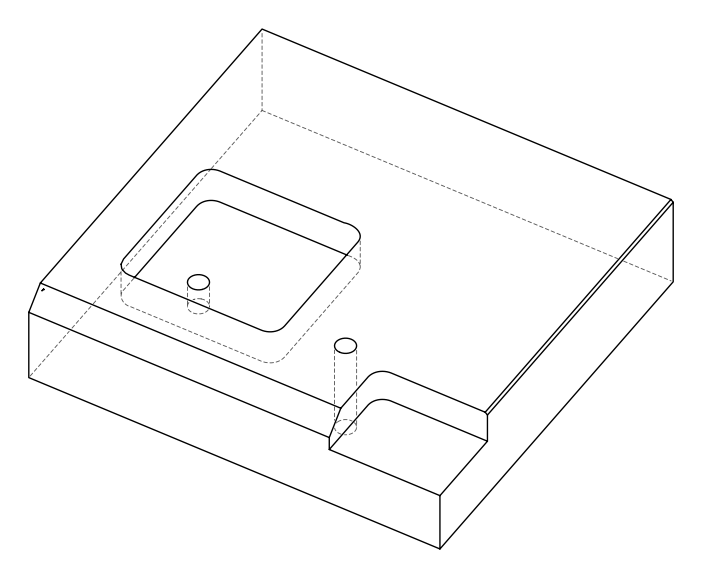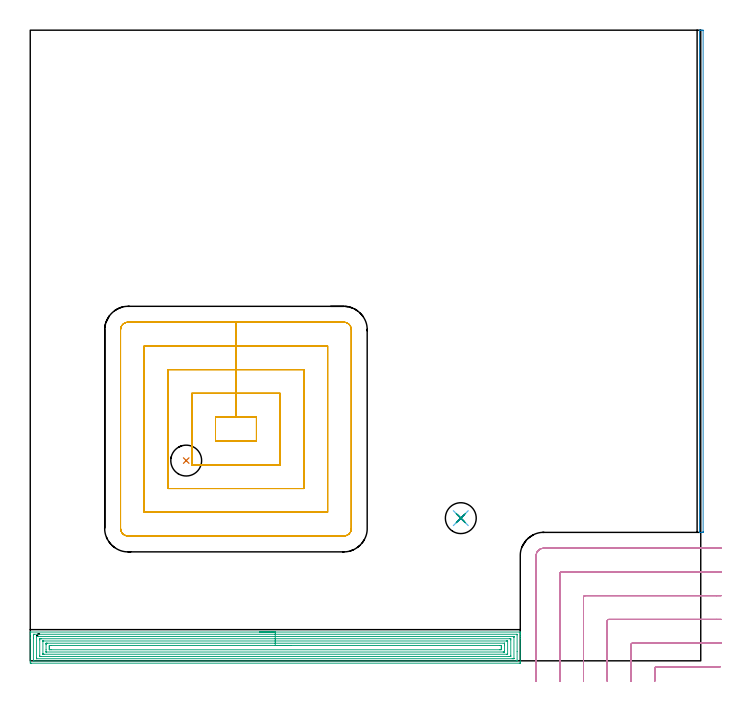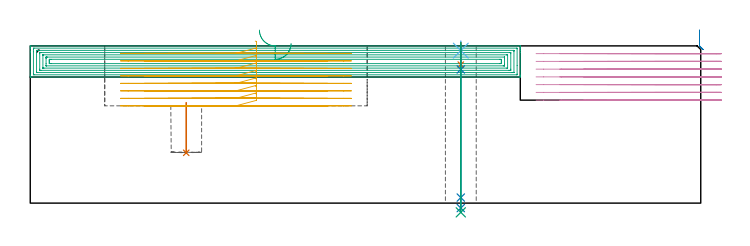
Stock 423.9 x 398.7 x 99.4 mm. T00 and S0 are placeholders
(PLAN: 9 operations, 6 tool changes, 60.9 min)
(1 INDEXABLE_INSERT_DRILL_BLIND_HOLE_FROM_SOLID | STEP1POCKET | NXT0302_010 | 0.14 min | 20088 mm3)
(2 AREA_MILL | FG_CHAMFER_SURFACE | UGT0205_001 | 2.69 min | 847 mm3)
(3 AREA_MILL_1 | FG_CHAMFER_SURFACE_1 | UGT0205_001 | 17.74 min | 61638 mm3)
(4 MILL_CORNER_NOTCH_RECTANGULAR | CORNER_NOTCH_RECTANGULAR | UGT0201_094 | Follow Part, ap 5, ae 75% | 11.68 min | 314676 mm3)
(5 MILL_RECTANGULAR_POCKET | POCKET_RECTANGULAR_STRAIGHT | UGT0201_094 | Follow Part, ap 5, ae 75% | 27.64 min | 957525 mm3)
(6 SPOT_DRILL | STEP1HOLE | NXT0321_9005460120000 | 0.05 min | 160 mm3)
(7 DRILL_BLIND_HOLE_INTO_CENTER | STEP1HOLE | UGT0301_198 | 0.06 min | 371 mm3)
(8 GUN_DRILL_THROUGH_HOLE | STEP1HOLE | UGT0307_003 | 0.5 min | 3364 mm3)
(9 SPADE_DRILL_TO_ENLARGE_THROUGH_HOLE | STEP1HOLE | UGT0306_010 | 0.43 min | 25724 mm3)
(TOOL NXT0302_010 | Index. Insert Drill 19.5mm [880-D1950L25-05] | D19.5 PA176 FL98 Z2)
(TOOL UGT0205_001 | Chamfer Mill 20 x 3 x 45 deg. | D20 FL50 Z2)
(TOOL UGT0201_094 | End mill 20 mm | D20 FL38 Z4)
(TOOL NXT0321_9005460120000 | NC Spot Drill, 142deg, 12mm, Carbide, Uncoated | D12 PA142 FL30 Z2)
(TOOL UGT0301_198 | Twist Drill 7.9 mm | D7.9 PA118 FL73 Z2)
(TOOL UGT0307_003 | Gun Drill 7 mm | D7 PA130 FL24 Z1)
(TOOL UGT0306_010 | Spade Drill 19.5mm | D19.5 PA132 FL10 Z2)
(OP 1 INDEXABLE_INSERT_DRILL_BLIND_HOLE_FROM_SOLID)
G17 G21 G94 G90
T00 M6
G54
G17 G0 G90 X98.6 Y126.6 S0 M3
G43 Z109.4 H1
G94 G81 G98 Z31.8 F250. R63.5
G80
M5
M2
(OP 2 AREA_MILL)
G17 G21 G94 G90
T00 M6
G54
G17 G0 G90 X423.1 Y229.95 S1061 M3
G43 Z109.4 H0
G94 G1 Y229.988 Z108.528 F250.
Y230.102 Z107.664
Y230.291 Z106.812
Y230.553 Z105.98
Y230.887 Z105.174
Y231.29 Z104.4
Y231.758 Z103.664
Y232.29 Z102.972
Y232.879 Z102.329
Y233.522 Z101.74
Y234.214 Z101.208
Y234.95 Z100.74
Y235.724 Z100.337
Y236.53 Z100.003
Y237.362 Z99.741
Y238.214 Z99.552
Y239.078 Z99.438
Y239.95 Z99.4
Y398.528
X423.103 Y398.69 Z99.388
X423.206 Y398.697 Z99.286
X423.316 Y398.7 Z99.183
X423.581 Z98.919
X424.25 Z98.245
X424.585 Z97.911
X425.119 Y398.698 Z97.377
X425.391 Y398.696 Z97.105
X425.394 Y398.669 Z97.103
X425.4 Y398.384 Z97.1
Y81.819
X425.399 Y81.516 Z97.101
X425.394 Y81.231 Z97.104
X425.391 Y81.204 Z97.105
X425.119 Y81.2 Z97.377
X424.585 Z97.911
X424.25 Z98.245
X423.581 Z98.919
X423.316 Z99.183
X423.208 Z99.284
X423.192 Y81.201 Z99.3
X423.103 Y81.21 Z99.388
X423.1 Y81.372 Z99.4
Y239.95
Y240.822 Z99.438
Y241.686 Z99.552
Y242.538 Z99.741
Y243.37 Z100.003
Y244.176 Z100.337
Y244.95 Z100.74
Y245.686 Z101.208
Y246.378 Z101.74
Y247.021 Z102.329
Y247.61 Z102.972
Y248.142 Z103.664
Y248.61 Z104.4
Y249.013 Z105.174
Y249.347 Z105.98
Y249.609 Z106.812
Y249.798 Z107.664
Y249.912 Z108.528
Y249.95 Z109.4
M5
M2
(OP 3 AREA_MILL_1)
G17 G21 G94 G90
T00 M6
G54
G17 G0 G90 X144.9 Y18.2 S1061 M3
G43 Z109.4 H0
G94 G1 X144.938 Z108.528 F250.
X145.052 Z107.663
X145.241 Z106.812
X145.503 Z105.98
X145.837 Z105.174
X146.24 Z104.4
X146.708 Z103.664
X147.24 Z102.972
X147.829 Z102.329
X148.472 Z101.739
X149.164 Z101.208
X149.9 Z100.74
X150.674 Z100.337
X151.48 Z100.003
X152.312 Z99.741
X153.164 Z99.552
X154.028 Z99.438
X154.9 Z99.4
X309.62
X309.79 Y18.204 Z99.395
X309.792 Y18.164 Z99.356
X309.8 Y17.76 Z98.96
Y17.511 Z98.711
Y16.779 Z97.975
Y15.526 Z96.723
Y14.117 Z95.313
Y-0.34 Z80.857
X309.796 Y-0.967 Z80.231
X309.792 Y-1.492 Z79.706
X309.701 Y-1.495 Z79.703
X309.169 Y-1.5 Z79.7
X0.631
X0.099 Y-1.495 Z79.703
X0.008 Y-1.492 Z79.706
X0.004 Y-0.967 Z80.231
X0. Y-0.34 Z80.857
Y14.378 Z95.574
Y16.779 Z97.975
Y17.511 Z98.711
Y17.76 Z98.96
X0.008 Y18.164 Z99.356
X0.01 Y18.204 Z99.395
X0.18 Y18.2 Z99.4
X154.9
Y16.786 Z97.986
X307.374
X307.79 Y16.779 Z97.979
X307.799 Y16.364 Z97.564
X307.8 Y5.806 Z87.006
X307.799 Y0.392 Z81.592
X307.79 Y-0.079 Z81.121
X307.386 Y-0.086 Z81.114
X2.427
X2.01 Y-0.079 Z81.121
X2.001 Y0.336 Z81.536
X2. Y14.534 Z95.734
Y15.892 Z97.092
X2.001 Y16.308 Z97.508
X2.01 Y16.779 Z97.979
X2.414 Y16.786 Z97.986
X154.9
Y15.371 Z96.571
X305.714
X305.759 Y15.37 Z96.57
X305.783 Y15.368 Z96.568
X305.789 Y15.366 Z96.566
X305.792 Y15.349 Z96.549
X305.797 Y15.212 Z96.412
X305.799 Y15.005 Z96.205
X305.8 Y14.798 Z95.998
Y1.489 Z82.689
X305.797 Y1.419 Z82.619
X305.793 Y1.364 Z82.564
X305.789 Y1.335 Z82.535
X305.775 Y1.334 Z82.534
X305.591 Y1.331 Z82.531
X305.066 Y1.329 Z82.529
X304.697 Y1.328 Z82.528
X4.085 Y1.329 Z82.529
X4.041 Y1.33 Z82.53
X4.017 Y1.332 Z82.532
X4.011 Y1.334 Z82.534
X4.008 Y1.351 Z82.551
X4.003 Y1.488 Z82.688
X4.001 Y1.695 Z82.895
X4. Y1.902 Z83.102
Y15.211 Z96.411
X4.003 Y15.281 Z96.481
X4.007 Y15.336 Z96.536
X4.011 Y15.365 Z96.565
X4.025 Y15.366 Z96.566
X4.209 Y15.369 Z96.569
X4.734 Y15.371 Z96.571
X5.103
X154.9
Y13.957 Z95.157
X303.07
X303.69 Y13.952 Z95.152
X303.757 Y13.95 Z95.15
X303.79 Y13.943 Z95.143
X303.792 Y13.893 Z95.093
X303.796 Y13.673 Z94.873
X303.8 Y13.233 Z94.433
Y3.473 Z84.673
X303.796 Y3.028 Z84.228
X303.792 Y2.807 Z84.007
X303.79 Y2.757 Z83.957
X303.745 Y2.75 Z83.95
X303.637 Y2.747 Z83.947
X302.908 Y2.743 Z83.943
X302.747
X6.73
X6.11 Y2.748 Z83.948
X6.043 Y2.75 Z83.95
X6.01 Y2.757 Z83.957
X6.008 Y2.807 Z84.007
X6.004 Y3.027 Z84.227
X6. Y3.467 Z84.667
Y13.227 Z94.427
X6.004 Y13.672 Z94.872
X6.008 Y13.893 Z95.093
X6.01 Y13.943 Z95.143
X6.056 Y13.95 Z95.15
X6.163 Y13.953 Z95.153
X6.892 Y13.957 Z95.157
X7.053
X154.9
Y12.543 Z93.743
X301.12
X301.321 Y12.542 Z93.742
X301.725 Y12.538 Z93.738
X301.775 Y12.536 Z93.736
X301.79 Y12.528 Z93.728
X301.794 Y12.498 Z93.698
X301.797 Y12.439 Z93.639
X301.799 Y12.343 Z93.543
Y4.357 Z85.557
X301.797 Y4.189 Z85.389
X301.794 Y4.169 Z85.369
X301.792 Y4.164 Z85.364
X301.765 Y4.162 Z85.362
X301.658 Y4.158 Z85.358
X301.524 Y4.157 Z85.357
X301.322
X8.68
X8.478 Y4.158 Z85.358
X8.075 Y4.162 Z85.362
X8.025 Y4.164 Z85.364
X8.01 Y4.172 Z85.372
X8.006 Y4.202 Z85.402
X8.002 Y4.261 Z85.461
X8.001 Y4.357 Z85.557
Y12.343 Z93.543
X8.003 Y12.511 Z93.711
X8.006 Y12.531 Z93.731
X8.008 Y12.536 Z93.736
X8.035 Y12.538 Z93.738
X8.142 Y12.541 Z93.741
X8.277 Y12.543 Z93.743
X8.479
X154.9
Y11.129 Z92.329
X299.661 Y11.128 Z92.328
X299.738 Y11.127 Z92.327
X299.776 Y11.125 Z92.325
X299.788 Y11.122 Z92.322
X299.791 Y11.114 Z92.314
X299.798 Y10.992 Z92.192
X299.8 Y10.568 Z91.768
Y10.103 Z91.303
Y6.554 Z87.754
X299.799 Y6.132 Z87.332
X299.796 Y5.67 Z86.87
X299.79 Y5.601 Z86.801
X299.782 Y5.578 Z86.778
X299.754 Y5.576 Z86.776
X299.614 Y5.573 Z86.773
X299.331 Y5.572 Z86.772
X299.002 Y5.571 Z86.771
X10.139
X10.062 Y5.573 Z86.773
X10.024 Y5.575 Z86.775
X10.012 Y5.578 Z86.778
X10.009 Y5.586 Z86.786
X10.002 Y5.708 Z86.908
X10. Y7.019 Z88.219
Y10.146 Z91.346
X10.001 Y10.568 Z91.768
X10.004 Y11.03 Z92.23
X10.01 Y11.099 Z92.299
X10.018 Y11.122 Z92.322
X10.046 Y11.124 Z92.324
X10.186 Y11.126 Z92.326
X10.469 Y11.128 Z92.328
X10.798 Y11.129 Z92.329
X154.9
Y9.715 Z90.915
X296.614
X297.511 Y9.712 Z90.912
X297.542 Y9.71 Z90.91
X297.79 Y9.681 Z90.881
X297.796 Y9.429 Z90.629
X297.799 Y8.794 Z89.994
X297.8 Y8.538 Z89.738
X297.799 Y7.906 Z89.106
X297.798 Y7.652 Z88.852
X297.79 Y7.019 Z88.219
X297.572 Y6.99 Z88.19
X297.542 Y6.988 Z88.188
X296.682 Y6.985 Z88.185
X13.152
X12.289 Y6.988 Z88.188
X12.257 Y6.99 Z88.19
X12.01 Y7.019 Z88.219
X12.004 Y7.271 Z88.471
X12.001 Y7.906 Z89.106
X12. Y8.162 Z89.362
X12.001 Y8.794 Z89.994
X12.002 Y9.048 Z90.248
X12.01 Y9.681 Z90.881
X12.228 Y9.71 Z90.91
X12.257 Y9.712 Z90.912
X13.118 Y9.715 Z90.915
X154.9
X155.772 Z90.953
X156.636 Z91.067
X157.488 Z91.255
X158.32 Z91.518
X159.126 Z91.852
X159.9 Z92.254
X160.636 Z92.723
X161.328 Z93.254
X161.971 Z93.844
X162.56 Z94.487
X163.092 Z95.179
X163.56 Z95.915
X163.963 Z96.688
X164.297 Z97.494
X164.559 Z98.326
X164.748 Z99.178
X164.862 Z100.043
X164.9 Z100.915
G0 Z109.4
M5
M2
(OP 4 MILL_CORNER_NOTCH_RECTANGULAR)
G17 G21 G94 G90
T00 M6
G54
G17 G0 G90 X436.15 Y-3.8 S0 M3
G43 Z109.4 H0
Z94.5
G94 G1 X433.15 F250.
X395.794 F500.
G3 X394.8 Y-4.793 R1.
G1 Y-10.
Y-13. F250.
G0 Z109.4
X436.9 Y11.2
Z94.5
G1 X433.9
X380.794 F500.
G3 X379.8 Y10.206 R1.
G1 Y-10.
Y-13. F250.
G0 Z109.4
X436.9 Y26.2
Z94.5
G1 X433.9
X365.794 F500.
G3 X364.8 Y25.206 R1.
G1 Y-10.
Y-13. F250.
G0 Z109.4
X436.9 Y41.2
Z94.5
G1 X433.9
X350.795 F500.
G3 X349.8 Y40.205 R1.
G1 Y-10.
Y-13. F250.
G0 Z109.4
X436.9 Y56.2
Z94.5
G1 X433.9
X335.795 F500.
G3 X334.8 Y55.205 R1.
G1 Y-10.
Y-13. F250.
G0 Z109.4
X436.9 Y71.2
Z94.5
G1 X433.9
X324.6 F500.
G3 X319.8 Y66.4 R4.8
G1 Y-10.
Y-13. F250.
G0 Z109.4
X436.15 Y-3.8
Z89.6
G1 X433.15
X395.794 F500.
G3 X394.8 Y-4.794 R1.
G1 Y-10.
Y-13. F250.
G0 Z109.4
X436.9 Y11.2
Z89.6
G1 X433.9
X380.794 F500.
G3 X379.8 Y10.206 R1.
G1 Y-10.
Y-13. F250.
G0 Z109.4
X436.9 Y26.2
Z89.6
G1 X433.9
X365.794 F500.
G3 X364.8 Y25.206 R1.
G1 Y-10.
Y-13. F250.
G0 Z109.4
X436.9 Y41.2
Z89.6
G1 X433.9
X350.795 F500.
G3 X349.8 Y40.205 R1.
G1 Y-10.
Y-13. F250.
G0 Z109.4
X436.9 Y56.2
Z89.6
G1 X433.9
X335.795 F500.
G3 X334.8 Y55.205 R1.
G1 Y-10.
Y-13. F250.
G0 Z109.4
X436.9 Y71.2
Z89.6
G1 X433.9
X324.6 F500.
G3 X319.8 Y66.4 R4.8
G1 Y-10.
Y-13. F250.
G0 Z109.4
X436.15 Y-3.8
Z84.7
G1 X433.15
X395.794 F500.
G3 X394.8 Y-4.793 R1.
G1 Y-10.
Y-13. F250.
G0 Z109.4
X436.9 Y11.2
Z84.7
G1 X433.9
X380.794 F500.
G3 X379.8 Y10.206 R1.
G1 Y-10.
Y-13. F250.
G0 Z109.4
X436.9 Y26.2
Z84.7
G1 X433.9
X365.794 F500.
G3 X364.8 Y25.206 R1.
G1 Y-10.
Y-13. F250.
G0 Z109.4
X436.9 Y41.2
Z84.7
G1 X433.9
X350.795 F500.
G3 X349.8 Y40.205 R1.
G1 Y-10.
Y-13. F250.
G0 Z109.4
X436.9 Y56.2
Z84.7
G1 X433.9
X335.795 F500.
G3 X334.8 Y55.205 R1.
G1 Y-10.
Y-13. F250.
G0 Z109.4
X436.9 Y71.2
Z84.7
G1 X433.9
X324.6 F500.
G3 X319.8 Y66.4 R4.8
G1 Y-10.
Y-13. F250.
G0 Z109.4
X436.15 Y-3.8
Z79.8
G1 X433.15
X395.794 F500.
G3 X394.8 Y-4.793 R1.
G1 Y-10.
Y-13. F250.
G0 Z109.4
X436.9 Y11.2
Z79.8
G1 X433.9
X380.794 F500.
G3 X379.8 Y10.206 R1.
G1 Y-10.
Y-13. F250.
G0 Z109.4
X436.9 Y26.2
Z79.8
G1 X433.9
X365.794 F500.
G3 X364.8 Y25.206 R1.
G1 Y-10.
Y-13. F250.
G0 Z109.4
X436.9 Y41.2
Z79.8
G1 X433.9
X350.795 F500.
G3 X349.8 Y40.205 R1.
G1 Y-10.
Y-13. F250.
G0 Z109.4
X436.9 Y56.2
Z79.8
G1 X433.9
X335.795 F500.
G3 X334.8 Y55.205 R1.
G1 Y-10.
Y-13. F250.
G0 Z109.4
X436.9 Y71.2
Z79.8
G1 X433.9
X324.6 F500.
G3 X319.8 Y66.4 R4.8
G1 Y-10.
Y-13. F250.
G0 Z109.4
X436.15 Y-3.8
Z74.9
G1 X433.15
X395.794 F500.
G3 X394.8 Y-4.794 R1.
G1 Y-10.
Y-13. F250.
G0 Z109.4
X436.9 Y11.2
Z74.9
G1 X433.9
X380.794 F500.
G3 X379.8 Y10.206 R1.
G1 Y-10.
Y-13. F250.
G0 Z109.4
X436.9 Y26.2
Z74.9
G1 X433.9
X365.794 F500.
G3 X364.8 Y25.206 R1.
G1 Y-10.
Y-13. F250.
G0 Z109.4
X436.9 Y41.2
Z74.9
G1 X433.9
X350.795 F500.
G3 X349.8 Y40.205 R1.
G1 Y-10.
Y-13. F250.
G0 Z109.4
X436.9 Y56.2
Z74.9
G1 X433.9
X335.795 F500.
G3 X334.8 Y55.205 R1.
G1 Y-10.
Y-13. F250.
G0 Z109.4
X436.9 Y71.2
Z74.9
G1 X433.9
X324.6 F500.
G3 X319.8 Y66.4 R4.8
G1 Y-10.
Y-13. F250.
G0 Z109.4
X436.15 Y-3.8
Z70.
G1 X433.15
X395.794 F500.
G3 X394.8 Y-4.794 R1.
G1 Y-10.
Y-13. F250.
G0 Z109.4
X436.9 Y11.2
Z70.
G1 X433.9
X380.794 F500.
G3 X379.8 Y10.206 R1.
G1 Y-10.
Y-13. F250.
G0 Z109.4
X436.9 Y26.2
Z70.
G1 X433.9
X365.794 F500.
G3 X364.8 Y25.206 R1.
G1 Y-10.
Y-13. F250.
G0 Z109.4
X436.9 Y41.2
Z70.
G1 X433.9
X350.795 F500.
G3 X349.8 Y40.205 R1.
G1 Y-10.
Y-13. F250.
G0 Z109.4
X436.9 Y56.2
Z70.
G1 X433.9
X335.795 F500.
G3 X334.8 Y55.205 R1.
G1 Y-10.
Y-13. F250.
G0 Z109.4
X436.9 Y71.2
Z70.
G1 X433.9
X324.6 F500.
G3 X319.8 Y66.4 R4.8
G1 Y-10.
Y-13. F250.
G0 Z109.4
X436.15 Y-3.8
Z65.1
G1 X433.15
X395.794 F500.
G3 X394.8 Y-4.794 R1.
G1 Y-10.
Y-13. F250.
G0 Z109.4
X436.9 Y11.2
Z65.1
G1 X433.9
X380.794 F500.
G3 X379.8 Y10.206 R1.
G1 Y-10.
Y-13. F250.
G0 Z109.4
X436.9 Y26.2
Z65.1
G1 X433.9
X365.794 F500.
G3 X364.8 Y25.206 R1.
G1 Y-10.
Y-13. F250.
G0 Z109.4
X436.9 Y41.2
Z65.1
G1 X433.9
X350.795 F500.
G3 X349.8 Y40.205 R1.
G1 Y-10.
Y-13. F250.
G0 Z109.4
X436.9 Y56.2
Z65.1
G1 X433.9
X335.795 F500.
G3 X334.8 Y55.205 R1.
G1 Y-10.
Y-13. F250.
G0 Z109.4
X436.9 Y71.2
Z65.1
G1 X433.9
X324.6 F500.
G3 X319.8 Y66.4 R4.8
G1 Y-10.
Y-13. F250.
G0 Z109.4
M5
M2
(OP 5 MILL_RECTANGULAR_POCKET)
G17 G21 G94 G90
T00 M6
G54
G17 G0 G90 X142.273 Y138.9 S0 M3
G43 Z109.4 H0
Z102.4
G94 G1 X143. Z102.205 F250.
Y154.1 Z98.132
X130.05 Z94.662
X117.1 F500.
Y138.9
X143.
Y154.1
X130.05
Y169.1
X102.1
Y123.9
X158.
Y169.1
X130.05
Y184.1
X87.1
Y108.9
X173.
Y184.1
X130.05
Y199.1
X72.1
Y93.9
X188.
Y199.1
X130.05
Y214.1
X61.9
G3 X57.1 Y209.3 R4.8
G1 Y83.7
G3 X61.9 Y78.9 R4.8
G1 X198.2
G3 X203. Y83.7 R4.8
G1 Y209.3
G3 X198.2 Y214.1 R4.8
G1 X130.05
X129.05
G0 X142.273 Y138.9 Z97.662
G1 X143. Z97.468 F250.
Y154.1 Z93.395
X130.05 Z89.925
X117.1 F500.
Y138.9
X143.
Y154.1
X130.05
Y169.1
X102.1
Y123.9
X158.
Y169.1
X130.05
Y184.1
X87.1
Y108.9
X173.
Y184.1
X130.05
Y199.1
X72.1
Y93.9
X188.
Y199.1
X130.05
Y214.1
X61.9
G3 X57.1 Y209.3 R4.8
G1 Y83.7
G3 X61.9 Y78.9 R4.8
G1 X198.2
G3 X203. Y83.7 R4.8
G1 Y209.3
G3 X198.2 Y214.1 R4.8
G1 X130.05
X129.05
G0 X142.273 Y138.9 Z92.925
G1 X143. Z92.73 F250.
Y154.1 Z88.657
X130.05 Z85.187
X117.1 F500.
Y138.9
X143.
Y154.1
X130.05
Y169.1
X102.1
Y123.9
X158.
Y169.1
X130.05
Y184.1
X87.1
Y108.9
X173.
Y184.1
X130.05
Y199.1
X72.1
Y93.9
X188.
Y199.1
X130.05
Y214.1
X61.9
G3 X57.1 Y209.3 R4.8
G1 Y83.7
G3 X61.9 Y78.9 R4.8
G1 X198.2
G3 X203. Y83.7 R4.8
G1 Y209.3
G3 X198.2 Y214.1 R4.8
G1 X130.05
X129.05
G0 X142.273 Y138.9 Z88.187
G1 X143. Z87.993 F250.
Y154.1 Z83.92
X130.05 Z80.45
X117.1 F500.
Y138.9
X143.
Y154.1
X130.05
Y169.1
X102.1
Y123.9
X158.
Y169.1
X130.05
Y184.1
X87.1
Y108.9
X173.
Y184.1
X130.05
Y199.1
X72.1
Y93.9
X188.
Y199.1
X130.05
Y214.1
X61.9
G3 X57.1 Y209.3 R4.8
G1 Y83.7
G3 X61.9 Y78.9 R4.8
G1 X198.2
G3 X203. Y83.7 R4.8
G1 Y209.3
G3 X198.2 Y214.1 R4.8
G1 X130.05
X129.05
G0 X142.273 Y138.9 Z83.45
G1 X143. Z83.255 F250.
Y154.1 Z79.182
X130.05 Z75.712
X117.1 F500.
Y138.9
X143.
Y154.1
X130.05
Y169.1
X102.1
Y123.9
X158.
Y169.1
X130.05
Y184.1
X87.1
Y108.9
X173.
Y184.1
X130.05
Y199.1
X72.1
Y93.9
X188.
Y199.1
X130.05
Y214.1
X61.9
G3 X57.1 Y209.3 R4.8
G1 Y83.7
G3 X61.9 Y78.9 R4.8
G1 X198.2
G3 X203. Y83.7 R4.8
G1 Y209.3
G3 X198.2 Y214.1 R4.8
G1 X130.05
X129.05
G0 X142.273 Y138.9 Z78.712
G1 X143. Z78.518 F250.
Y154.1 Z74.445
X130.05 Z70.975
X117.1 F500.
Y138.9
X143.
Y154.1
X130.05
Y169.1
X102.1
Y123.9
X158.
Y169.1
X130.05
Y184.1
X87.1
Y108.9
X173.
Y184.1
X130.05
Y199.1
X72.1
Y93.9
X188.
Y199.1
X130.05
Y214.1
X61.9
G3 X57.1 Y209.3 R4.8
G1 Y83.7
G3 X61.9 Y78.9 R4.8
G1 X198.2
G3 X203. Y83.7 R4.8
G1 Y209.3
G3 X198.2 Y214.1 R4.8
G1 X130.05
X129.05
G0 X142.273 Y138.9 Z73.975
G1 X143. Z73.78 F250.
Y154.1 Z69.707
X130.05 Z66.237
X117.1 F500.
Y138.9
X143.
Y154.1
X130.05
Y169.1
X102.1
Y123.9
X158.
Y169.1
X130.05
Y184.1
X87.1
Y108.9
X173.
Y184.1
X130.05
Y199.1
X72.1
Y93.9
X188.
Y199.1
X130.05
Y214.1
X61.9
G3 X57.1 Y209.3 R4.8
G1 Y83.7
G3 X61.9 Y78.9 R4.8
G1 X198.2
G3 X203. Y83.7 R4.8
G1 Y209.3
G3 X198.2 Y214.1 R4.8
G1 X130.05
X129.05
G0 X142.273 Y138.9 Z69.237
G1 X143. Z69.043 F250.
Y154.1 Z64.97
X130.05 Z61.5
X117.1 F500.
Y138.9
X143.
Y154.1
X130.05
Y169.1
X102.1
Y123.9
X158.
Y169.1
X130.05
Y184.1
X87.1
Y108.9
X173.
Y184.1
X130.05
Y199.1
X72.1
Y93.9
X188.
Y199.1
X130.05
Y214.1
X61.9
G3 X57.1 Y209.3 R4.8
G1 Y83.7
G3 X61.9 Y78.9 R4.8
G1 X198.2
G3 X203. Y83.7 R4.8
G1 Y209.3
G3 X198.2 Y214.1 R4.8
G1 X130.05
X129.05
G0 Z109.4
M5
M2
(OP 6 SPOT_DRILL)
G17 G21 G94 G90
T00 M6
G54
G17 G0 G90 X272.2 Y90.2 S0 M3
G43 Z109.4 H0
G94 G81 G98 Z96.4 F250. R102.4
G80
M5
M2
(OP 7 DRILL_BLIND_HOLE_INTO_CENTER)
G17 G21 G94 G90
T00 M6
G54
G17 G0 G90 X272.2 Y90.2 S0 M3
G43 Z109.4 H0
G94 G81 G98 Z87.55 F250. R101.4
G80
M5
M2
(OP 8 GUN_DRILL_THROUGH_HOLE)
G17 G21 G94 G90
T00 M6
G54
G17 G0 G90 X272.2 Y90.2 M8
G43 Z109.4 H0
Z99.943
S716 M3
G94 G1 Z84.521 F125. M26
G4 X.084
Z3.5 F250.
G4 X.084
Z-3.132 F125.
G4 X.084
M5
M9
G0 Z99.943
Z109.4
M2
(OP 9 SPADE_DRILL_TO_ENLARGE_THROUGH_HOLE)
G17 G21 G94 G90
T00 M6
G54
G17 G0 G90 X272.2 Y90.2 S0 M3
G43 Z109.4 H0
G94 G73 G98 Z-5.841 F250. Q17.54 R101.4
G80
M5
M2
